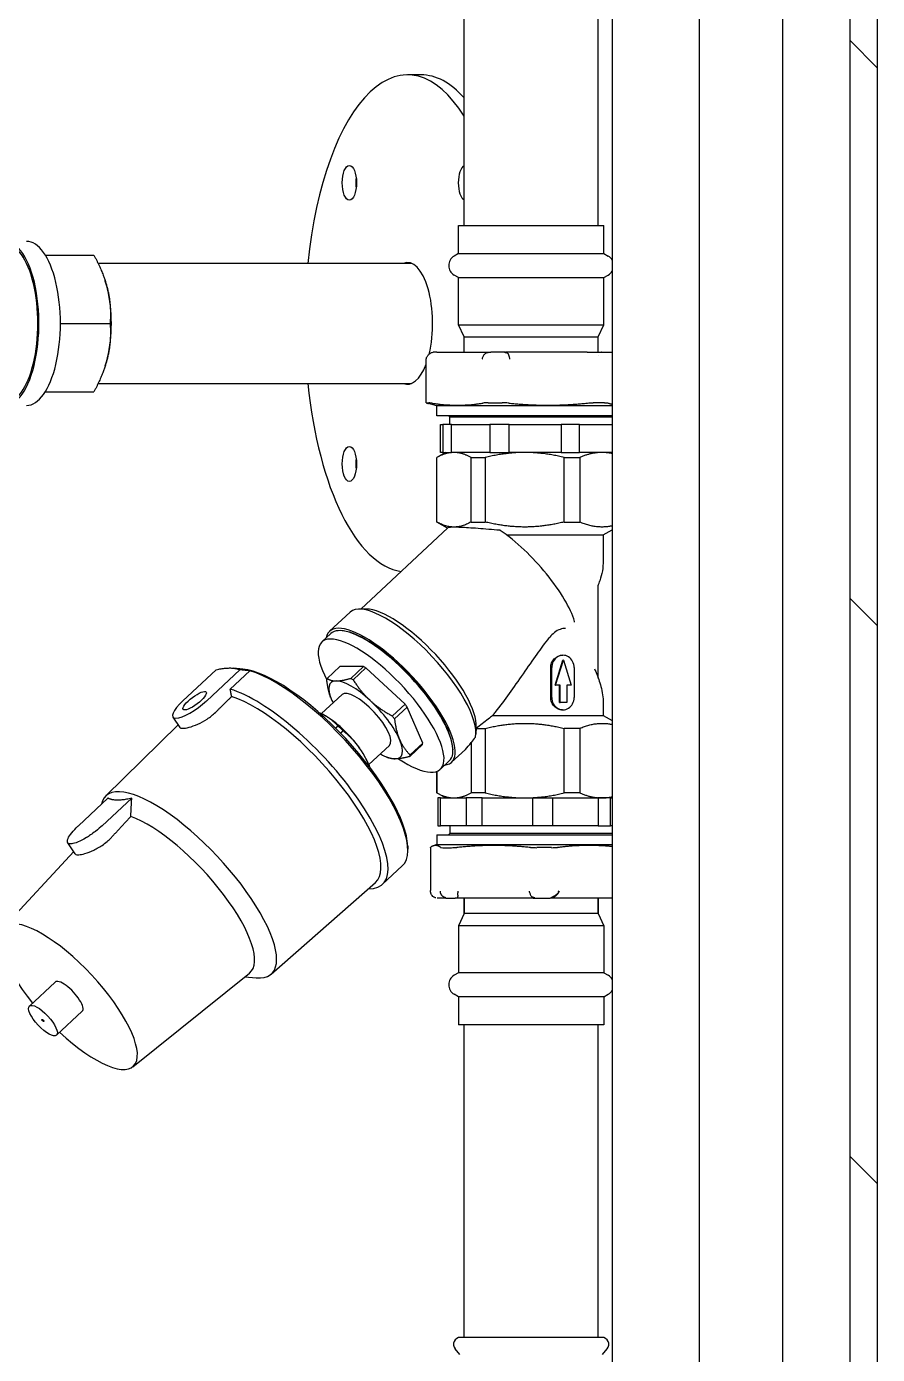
# Model space of a CAD drawing. Header units: millimetres. Extents: x 0 to 157650, y 0 to 89100.
# Drawn here: x 124980 to 126008, y 11185 to 12788 of the extents above; entities that cross this region are included whole.
import ezdxf

# ---------------------------------------------------------------- set-up
doc = ezdxf.new("R2010")
doc.units = ezdxf.units.MM
doc.header["$LTSCALE"] = 150
doc.layers.add('Hatch', color=7, linetype='Continuous', lineweight=18)
doc.layers.add('Visible', color=7, linetype='Continuous', lineweight=25)

msp = doc.modelspace()

# ---------------------------------------------------------------- hatches: boundary and pattern name
at = {"layer": 'Hatch'}
h = msp.add_hatch(dxfattribs=at)
h.set_pattern_fill('ANSI31', color=256, scale=3810, angle=90.0002, style=0)
h.set_pattern_definition([(135.0002, (0, 0), (-336.7584, -336.7608), [])])
h.paths.add_polyline_path([(125974.2, 22335.9), (125974.2, 21430), (125974.2, 21130), (125974.2, 9430), (126007.7, 9430), (126007.7, 22335.9)])

# ---------------------------------------------------------------- linework, layer by layer
at = {"layer": 'Visible', "color": 9, "true_color": 0xc0c0c0}
for p, q in [((125974.2, 22335.9), (125974.2, 9430)), ((126007.7, 9430), (126007.7, 22335.9)), ((125893.2, 20620), (125893.2, 10030)), ((125687.3, 20281), (125687.3, 10030)), ((125792.3, 20281), (125792.3, 10030)), ((125508.5, 12548.1), (125508.5, 13030)), ((125670.5, 12548.1), (125670.5, 13030)), ((125456.5, 12730), (125440.1, 12730)), ((125501.6, 12548.1), (125677.4, 12548.1)), ((125501.6, 12514.2), (125501.6, 12548.1)), ((125677.4, 12514.2), (125677.4, 12548.1)), ((125002.8, 12512.5), (125061.5, 12512.5)), ((125501.6, 12514.2), (125496.5, 12511.2)), ((125501.6, 12514.2), (125677.4, 12514.2)), ((125677.4, 12514.2), (125682.6, 12511.2)), ((125066.6, 12502.5), (125445.2, 12502.5)), ((125501.6, 12485.4), (125496.5, 12488.4)), ((125677.4, 12485.4), (125682.6, 12488.4)), ((125075.3, 12481.1), (125075.1, 12481.6)), ((125501.6, 12485.4), (125677.4, 12485.4)), ((125501.6, 12428.4), (125501.6, 12485.4)), ((125677.4, 12428.4), (125677.4, 12485.4)), ((125021.1, 12430), (125081.1, 12430)), ((125501.6, 12428.4), (125677.4, 12428.4)), ((125508.5, 12413.6), (125501.6, 12428.4)), ((125670.5, 12413.6), (125677.4, 12428.4)), ((125508.5, 12395.1), (125508.5, 12413.6)), ((125508.5, 12413.6), (125670.5, 12413.6)), ((125508.5, 12395.1), (125508.5, 12413.6)), ((125670.5, 12395.1), (125670.5, 12413.6)), ((125670.5, 12395.1), (125670.5, 12413.6)), ((125471, 12395.1), (125471.1, 12395.1)), ((125474.9, 12395.1), (125471.1, 12395.1)), ((125475.7, 12395.1), (125474.9, 12395.1)), ((125540.9, 12395.1), (125540.9, 12395.1)), ((125558.5, 12395.1), (125540.9, 12395.1)), ((125558.5, 12395.1), (125559.6, 12395.1)), ((125561, 12395.1), (125559.6, 12395.1)), ((125655.6, 12395.1), (125561, 12395.1)), ((125657, 12395.1), (125655.7, 12395.1)), ((125657, 12395.1), (125674.1, 12395.1)), ((125670.5, 12391.3), (125670.5, 12391.3)), ((125674.7, 12395.1), (125674.3, 12395.1)), ((125674.7, 12395.1), (125687.3, 12395.1)), ((125075.3, 12379), (125075.1, 12378.4)), ((125462.6, 12334.2), (125462.6, 12385.5)), ((125002.8, 12347.5), (125061.5, 12347.5)), ((125066.6, 12357.6), (125445.2, 12357.6)), ((125475.5, 12330.6), (125465.7, 12333.2)), ((125687.3, 12330.6), (125475.5, 12330.6)), ((125475.5, 12318.6), (125475.5, 12330.6)), ((125687.3, 12318.6), (125475.5, 12318.6)), ((125491.3, 12317.1), (125489.8, 12318.6)), ((125491.3, 12317.1), (125687.3, 12317.1)), ((125491.3, 12308.1), (125491.3, 12317.1)), ((125480.2, 12308.1), (125483, 12308.1)), ((125480.2, 12274.2), (125480.2, 12308.1)), ((125493.3, 12308.1), (125483, 12308.1)), ((125483, 12308.1), (125483, 12274.2)), ((125493.3, 12308.1), (125539.8, 12308.1)), ((125493.3, 12274.2), (125493.3, 12308.1)), ((125562.8, 12308.1), (125539.8, 12308.1)), ((125539.8, 12308.1), (125539.8, 12274.2)), ((125562.8, 12308.1), (125625.7, 12308.1)), ((125562.8, 12274.2), (125562.8, 12308.1)), ((125647.9, 12308.1), (125625.7, 12308.1)), ((125625.7, 12308.1), (125625.7, 12274.2)), ((125647.9, 12308.1), (125687.3, 12308.1)), ((125647.9, 12274.2), (125647.9, 12308.1)), ((125486, 12274.2), (125475.5, 12268.1)), ((125475.5, 12190.2), (125475.5, 12268.1)), ((125475.5, 12268.1), (125475.5, 12268.1)), ((125475.5, 12190.2), (125475.5, 12268.1)), ((125483, 12274.2), (125480.2, 12274.2)), ((125483, 12274.2), (125493.3, 12274.2)), ((125539.8, 12274.2), (125493.3, 12274.2)), ((125517, 12190.2), (125517, 12268.1)), ((125517, 12268.1), (125534.1, 12268.1)), ((125534.1, 12268.1), (125534.1, 12190.2)), ((125539.8, 12274.2), (125562.8, 12274.2)), ((125625.7, 12274.2), (125562.8, 12274.2)), ((125625.7, 12274.2), (125647.9, 12274.2)), ((125629.4, 12268.1), (125648.1, 12268.1)), ((125629.4, 12190.2), (125629.4, 12268.1)), ((125687.3, 12274.2), (125647.9, 12274.2)), ((125648.1, 12268.1), (125648.1, 12190.2)), ((125489, 12183.1), (125383.7, 12085.1)), ((125475.5, 12190.2), (125475.5, 12190.2)), ((125488.5, 12182.7), (125475.5, 12190.2)), ((125517, 12190.2), (125534.1, 12190.2)), ((125629.4, 12190.2), (125648.1, 12190.2)), ((125559.8, 12174.6), (125676.5, 12174.6)), ((125676.5, 12174.6), (125687.3, 12180.9)), ((125676.5, 12174.6), (125676.5, 12143.4)), ((125676.5, 12143.4), (125676.5, 12143.4)), ((125670.5, 12114.6), (125670.5, 12114.6)), ((125670.5, 12001.7), (125670.5, 12114.1)), ((125371, 12081.4), (125346.1, 12058.3)), ((125390.4, 12085.1), (125382, 12085.1)), ((125336.8, 12045.5), (125347.5, 12055.5)), ((125362.2, 12058.8), (125361.1, 12059)), ((125618.4, 11993.4), (125627.9, 12023.4)), ((125619.1, 11993.4), (125628.6, 12023.4)), ((125627.3, 12029.4), (125627.9, 12029.4)), ((125628.6, 12023.4), (125627.9, 12023.4)), ((125628.6, 12023.4), (125638, 11993.4)), ((125209.2, 12011.9), (125169, 11974.5)), ((125237.8, 12011.9), (125197.7, 11974.5)), ((125250, 12010.6), (125226.2, 11988.4)), ((125241.4, 12012.7), (125229.9, 12013.9)), ((125358.4, 12015.7), (125343.1, 12001.5)), ((125387, 12015.7), (125358.4, 12015.7)), ((125371.6, 12001.5), (125387, 12015.7)), ((125390, 12014), (125374.6, 11999.7)), ((125437.3, 11970.4), (125390, 12014)), ((125613.2, 11978.4), (125613.2, 12014.4)), ((125614.4, 11978.4), (125614.4, 12014.4)), ((125641.4, 12014.4), (125641.4, 11978.4)), ((125618.4, 11993.4), (125619.1, 11993.4)), ((125624.5, 11993.4), (125619.1, 11993.4)), ((125623.8, 11972.4), (125623.8, 11993.4)), ((125624.5, 11972.4), (125624.5, 11993.4)), ((125632.6, 11993.4), (125632.6, 11972.4)), ((125638, 11993.4), (125632.6, 11993.4)), ((125336.2, 11958.9), (125361.1, 11982)), ((125347.4, 11978.4), (125347.3, 11978.7)), ((125670.5, 11988.5), (125670.5, 11988.5)), ((125335.4, 11959.2), (125334.8, 11959.5)), ((125421.9, 11956.1), (125437.3, 11970.4)), ((125439.9, 11966.9), (125424.5, 11952.6)), ((125458.6, 11923.2), (125439.9, 11966.9)), ((125623.8, 11972.4), (125624.5, 11972.4)), ((125632.6, 11972.4), (125624.5, 11972.4)), ((125627.3, 11963.4), (125627.9, 11963.4)), ((125676.5, 11971.6), (125676.5, 11956.7)), ((125075.7, 11859.3), (125163.1, 11945.5)), ((125156.9, 11954.7), (125165.3, 11942.3)), ((125523.2, 11942.5), (125522.6, 11934.1)), ((125543, 11956.7), (125676.5, 11956.7)), ((125676.5, 11956.7), (125687.3, 11950.5)), ((125523.2, 11941.1), (125534.1, 11941.1)), ((125534.1, 11941.1), (125534.1, 11863.2)), ((125648.1, 11941.1), (125629.4, 11941.1)), ((125629.4, 11863.2), (125629.4, 11941.1)), ((125648.1, 11941.1), (125648.1, 11863.2)), ((125393.4, 11897.4), (125418.3, 11920.5)), ((125458.2, 11921.5), (125442.9, 11907.2)), ((125443.3, 11909), (125458.6, 11923.2)), ((125510.1, 11915.8), (125493.3, 11900.2)), ((125495, 11916.2), (125495.1, 11915.1)), ((125517, 11924.1), (125517, 11863.2)), ((125392.8, 11898.1), (125392.1, 11897.5)), ((125393.7, 11896.6), (125394.5, 11894.3)), ((125413.8, 11907.1), (125417, 11905.7)), ((125479.9, 11891.8), (125490.7, 11901.8)), ((125475.5, 11863.2), (125475.5, 11889.2)), ((125475.5, 11889.2), (125475.5, 11863.2)), ((125475.5, 11863.2), (125475.5, 11863.2)), ((125486, 11857.2), (125475.5, 11863.2)), ((125534.1, 11863.2), (125517, 11863.2)), ((125648.1, 11863.2), (125629.4, 11863.2)), ((125042.8, 11823.6), (125078.5, 11856.9)), ((125107.2, 11856.9), (125071.4, 11823.6)), ((125480.1, 11857.2), (125477, 11857.2)), ((125477, 11857.2), (125477, 11823.3)), ((125480.1, 11857.2), (125511.2, 11857.2)), ((125480.1, 11823.3), (125480.1, 11857.2)), ((125530.5, 11857.2), (125511.2, 11857.2)), ((125511.2, 11857.2), (125511.2, 11823.3)), ((125530.5, 11857.2), (125591.3, 11857.2)), ((125530.5, 11823.3), (125530.5, 11857.2)), ((125591.3, 11857.2), (125591.3, 11823.3)), ((125591.3, 11857.2), (125615.5, 11857.2)), ((125615.5, 11823.3), (125615.5, 11857.2)), ((125615.5, 11857.2), (125670.3, 11857.2)), ((125685.3, 11857.2), (125670.3, 11857.2)), ((125670.3, 11857.2), (125670.3, 11823.3)), ((125685.3, 11857.2), (125687.3, 11857.2)), ((125685.3, 11823.3), (125685.3, 11857.2)), ((125477, 11823.3), (125480.1, 11823.3)), ((125511.2, 11823.3), (125480.1, 11823.3)), ((125491.3, 11814.3), (125489.8, 11812.8)), ((125491.3, 11823.3), (125491.3, 11814.3)), ((125687.3, 11814.3), (125491.3, 11814.3)), ((125530.5, 11823.3), (125511.2, 11823.3)), ((125591.3, 11823.3), (125530.5, 11823.3)), ((125615.5, 11823.3), (125591.3, 11823.3)), ((125670.3, 11823.3), (125615.5, 11823.3)), ((125670.3, 11823.3), (125685.3, 11823.3)), ((125687.3, 11823.3), (125685.3, 11823.3)), ((125039, 11789.7), (125030, 11803.1)), ((125440.4, 11799), (125440.5, 11795.3)), ((125475.5, 11800.8), (125472.2, 11799.9)), ((125475.5, 11812.8), (125687.3, 11812.8)), ((125475.5, 11812.8), (125475.5, 11800.8)), ((125475.5, 11800.8), (125687.3, 11800.8)), ((124952.2, 11700.6), (125037.2, 11792.4)), ((125467.9, 11797.4), (125467.9, 11745.4)), ((125410, 11753), (125433.9, 11775.1)), ((125275.6, 11644.6), (125401.5, 11755.2)), ((125468.5, 11742), (125468.4, 11742.5)), ((125476.1, 11736.3), (125476.2, 11736.3)), ((125486.6, 11736.3), (125476.2, 11736.3)), ((125486.6, 11736.3), (125497.6, 11736.3)), ((125508.5, 11717.7), (125508.5, 11736.3)), ((125508.5, 11736.3), (125508.5, 11717.7)), ((125591.8, 11736.3), (125593.1, 11736.3)), ((125593.7, 11736.3), (125593.1, 11736.3)), ((125593.7, 11736.3), (125612.6, 11736.3)), ((125612.6, 11736.3), (125612.6, 11736.3)), ((125621.6, 11744.9), (125622.4, 11744.5)), ((125670.5, 11717.7), (125670.5, 11736.3)), ((125670.5, 11736.3), (125670.5, 11717.7)), ((125677.1, 11736.3), (125677.1, 11736.3)), ((125508.5, 11717.7), (125501.6, 11702.9)), ((125670.5, 11717.7), (125508.5, 11717.7)), ((125670.5, 11717.7), (125677.4, 11702.9)), ((125677.4, 11702.9), (125501.6, 11702.9)), ((125501.6, 11702.9), (125501.6, 11646)), ((125677.4, 11702.9), (125677.4, 11646)), ((125108.5, 11532.7), (125249.5, 11645.7)), ((125243.9, 11641.3), (125257.4, 11640.1)), ((125501.6, 11646), (125496.5, 11643)), ((125677.4, 11646), (125501.6, 11646)), ((125677.4, 11646), (125682.6, 11643)), ((124983.6, 11605.9), (125014.7, 11634.9)), ((125501.6, 11617.2), (125496.5, 11620.2)), ((125677.4, 11617.2), (125501.6, 11617.2)), ((125501.6, 11617.2), (125501.6, 11583.3)), ((125677.4, 11617.2), (125682.6, 11620.2)), ((125677.4, 11617.2), (125677.4, 11583.3)), ((125016.3, 11570.8), (125047.4, 11599.7)), ((125677.4, 11583.3), (125501.6, 11583.3)), ((125508.5, 11206), (125508.5, 11583.3)), ((125670.5, 11206), (125670.5, 11583.3)), ((125674.9, 11206), (125504.1, 11206)), ((125503.4, 11185.4), (125497.7, 11192.2)), ((125675.6, 11185.4), (125681.4, 11192.2))]:
    msp.add_line(p, q, dxfattribs=at)
for centre, radius, start, end in [((125503.1, 12499.8), 13.2, 120.2008, 239.7992), ((125675.9, 12499.8), 13.2, 30.357, 59.7992), ((125675.9, 12499.8), 13.2, 300.2008, 329.643), ((125503.1, 11631.6), 13.2, 120.2008, 239.7992), ((125675.9, 11631.6), 13.2, 30.357, 59.7992), ((125675.9, 11631.6), 13.2, 300.2008, 329.643), ((125504.1, 11197.6), 8.4, 90, 220), ((125674.9, 11197.6), 8.4, 320, 90)]:
    msp.add_arc(centre, radius, start, end, dxfattribs=at)
for centre, major_axis, ratio, start_param, end_param in [((125440.1, 12430), (0, 300), 0.413054, 5.698595, 7.61007), ((125456.5, 12430), (0, 300), 0.413054, 5.850215, 6.283185), ((125510.2, 12599.7), (0, -21), 0.413054, 3.340442, 6.084336), ((125386.4, 12599.7), (0, -21), 0.413054, 4.378943, 5.045835), ((124954.2, 12430), (0, -99), 0.413054, 6.036376, 9.440488), ((124954.2, 12430), (0, -96), 0.413054, 0, 3.141593), ((124980.2, 12430), (0, -99), 0.413054, 0, 3.141593), ((125440.1, 12430), (0, 73.5), 0.413054, 4.184901, 6.452418), ((125048.5, 12430), (0, 82.5), 0.413054, 5.235988, 5.379557), ((125048.5, 12430), (0, 82.5), 0.413054, 4.18879, 5.235988), ((125471.1, 12389.1), (0, 6), 0.996761, 0.000003, 0.000081), ((125048.5, 12430), (0, 82.5), 0.413054, 4.045221, 4.18879), ((125440.1, 12430), (0, -73.5), 0.413054, 6.113953, 7.117443), ((125440.1, 12430), (0, -300), 0.413054, 4.9563, 6.222013), ((125589.6, 12334.2), (-127.6, 0), 0.000019, 0.105297, 0.24412), ((125589.5, 12334.2), (-127.6, 0), 0.000101, 1.152495, 1.291318), ((125386.4, 12260.3), (0, -21), 0.413054, 4.378943, 5.045835), ((125570.3, 12119.4), (-69.5, 74.6), 0.332245, 3.729507, 5.303841), ((125444.6, 12002.4), (73.6, -79), 0.332245, 0.219411, 3.141593), ((125449.5, 12007), (69.5, -74.6), 0.332245, 0.30006, 2.841533), ((125419.7, 11979.2), (-73.6, 79), 0.332245, 2.905341, 6.519437), ((125419.1, 11978.7), (71.6, -76.8), 0.332245, 0, 3.141593), ((125419.7, 11979.2), (70.9, -76.2), 0.332245, 0.359979, 2.781613), ((125408.3, 11968.6), (-71.6, 76.8), 0.332245, 2.195484, 7.154648), ((125627.9, 12014.4), (0, 15), 0.90105, 4.712389, 7.853982), ((125327.6, 11893.4), (106.3, -114.2), 0.332245, 0.359979, 2.781613), ((125325.5, 11891.5), (108.4, -116.4), 0.332245, 0, 2.629241), ((125408.3, 11968.6), (-47.5, 51), 0.332245, 5.427228, 5.491826), ((125389.7, 11951.3), (-41.9, 45), 0.332245, 5.983126, 7.030323), ((125393, 11954.3), (-47.5, 51), 0.332245, 0.19124, 0.255838), ((125389.7, 11951.3), (-41.9, 45), 0.332245, 4.935928, 5.983126), ((125393, 11954.3), (-47.5, 51), 0.332245, 5.427228, 5.491826), ((125638.9, 11982.3), (34.8, 9.4), 0.713786, 0.000039, 0.000097), ((125183.3, 11974.5), (-26.3, -19.9), 0.278786, 5.065652, 8.207244), ((125301.7, 11869.3), (108.4, -116.4), 0.332245, 5.967827, 8.912426), ((125298.6, 11866.4), (103.2, -110.9), 0.332245, 6.273665, 8.898985), ((125389.7, 11951.3), (-41.9, 45), 0.332245, 0.747138, 0.819034), ((125389.7, 11951.3), (-28.6, 30.7), 0.332245, 3.141593, 6.283185), ((125389.7, 11951.3), (41.9, -45), 0.332245, 0.747138, 1.794336), ((125627.9, 11978.4), (0, -15), 0.90105, 4.712389, 7.853982), ((125356.6, 11920.4), (-36.8, 39.5), 0.332245, 5.459526, 5.626969), ((125408.3, 11968.6), (-47.5, 51), 0.332245, 4.38003, 4.444629), ((125356.6, 11920.4), (-36.8, 39.5), 0.332245, 4.412329, 5.459526), ((125354.1, 11918.2), (-40.9, 44), 0.332245, 4.863023, 5.008833), ((125393, 11954.3), (-47.5, 51), 0.332245, 4.38003, 4.444629), ((125389.7, 11951.3), (41.9, -45), 0.332245, 5.983126, 7.030323), ((125356.6, 11920.4), (-36.8, 39.5), 0.332245, 3.797809, 4.412329), ((125389.7, 11951.3), (41.9, -45), 0.332245, 5.464151, 5.983126), ((125408.3, 11968.6), (47.5, -51), 0.332245, 0.19124, 0.255838), ((125496.3, 12050.5), (0, 141), 0.332245, 3.441652, 3.599963), ((125354.1, 11918.2), (-40.9, 44), 0.332245, 3.873675, 3.961636), ((125393, 11954.3), (47.5, -51), 0.332245, 0.19124, 0.255838), ((125176, 11752.3), (-100, 107.4), 0.332245, 2.787581, 6.507612), ((125162.9, 11740.1), (87.3, -93.7), 0.332245, 6.258551, 8.85741), ((125589.5, 11797.1), (127.6, 0), 0.000107, 1.3768, 1.515623), ((125474.9, 11742.8), (-3.97, -4.51), 0.215795, 0.000069, 0.000471), ((125031, 11617.3), (-78.2, 84), 0.332245, 1.781527, 7.643251), ((125031, 11617.3), (16.4, -17.6), 0.332245, 0, 3.141593)]:
    msp.add_ellipse(centre, major_axis=major_axis, ratio=ratio, start_param=start_param, end_param=end_param, dxfattribs=at)
for centre, major_axis, ratio in [((125370, 12599.7), (0, 21), 0.413054), ((125370, 12260.3), (0, 21), 0.413054), ((125183.3, 11974.5), (-13.9, -10.5), 0.278786), ((125000, 11588.4), (16.4, -17.6), 0.332245), ((125000, 11588.4), (1.23, -1.32), 0.332245)]:
    msp.add_ellipse(centre, major_axis=major_axis, ratio=ratio, dxfattribs=at)
for points, weights in [([(125061.5, 12512.5), (125073.4, 12490.4), (125078, 12471.3)], [1.68820457608, 1.81878765449, 1.81878765449]), ([(125078, 12471.3), (125082.6, 12452.1), (125081.1, 12430)], [1.81878765449, 1.81878765449, 1.68820457608]), ([(125081.1, 12430), (125082.6, 12407.9), (125078, 12388.8)], [1.68820457608, 1.81878765449, 1.81878765449]), ([(125078, 12388.8), (125073.4, 12369.6), (125061.5, 12347.5)], [1.81878765449, 1.81878765449, 1.68820457608]), ([(125463.7, 12333.8), (125464.7, 12333.5), (125465.7, 12333.2)], [1.86331324179, 1.87177401138, 1.87929563229]), ([(125469.5, 12333.8), (125500.4, 12328.9), (125531.2, 12333.8)], [1.86347346303, 2.01593234171, 1.86347346303]), ([(125562.4, 12333.8), (125609.8, 12328.9), (125657.1, 12333.8)], [1.86331324179, 2.01575901207, 1.86331324179]), ([(125682.5, 12333.8), (125684.9, 12333), (125687.3, 12332.5)], [1.86331324179, 1.88464876321, 1.9000122662]), ([(125496.3, 12274.2), (125486.4, 12274.2), (125475.5, 12268.1)], [1.77816775412, 1.77816775412, 1.69232517289]), ([(125517, 12268.1), (125506.1, 12274.2), (125496.3, 12274.2)], [1.69232517289, 1.77816775412, 1.77816775412]), ([(125581.8, 12274.2), (125559.1, 12274.2), (125534.1, 12268.1)], [1.77816775381, 1.77816775326, 1.69232517414]), ([(125629.4, 12268.1), (125604.4, 12274.2), (125581.8, 12274.2)], [1.69232517232, 1.77816775245, 1.7781677519]), ([(125675, 12274.2), (125662.2, 12274.2), (125648.1, 12268.1)], [1.7781677519, 1.77816775134, 1.69232517232]), ([(125687.3, 12272.9), (125681.1, 12274.2), (125675, 12274.2)], [1.75886659269, 1.77816775408, 1.77816775382]), ([(125517, 12190.2), (125496.3, 12178.7), (125475.5, 12190.2)], [1.69232517289, 1.86401033536, 1.69232517289]), ([(125629.4, 12190.2), (125581.8, 12178.7), (125534.1, 12190.2)], [1.69232517216, 1.86401033131, 1.69232517216]), ([(125687.3, 12185.5), (125668.4, 12181.5), (125648.1, 12190.2)], [1.75886659063, 1.81887231484, 1.69232517216]), ([(125209.2, 12011.9), (125228, 12016.1), (125237.8, 12011.9)], [1.27421040078, 1.2994447396, 1.27421040078]), ([(125250, 12010.6), (125244.1, 12011.2), (125237.8, 12011.9)], [1.00178826505, 1.00430456603, 1.00596397821]), ([(125347.3, 11978.7), (125344.1, 11987.6), (125342.7, 11999.7)], [1.4195076144, 1.40622770017, 1.33304018459]), ([(125343.1, 12001.5), (125347.4, 11998.4), (125354.1, 11998.4)], [1.33304018459, 1.42245141648, 1.42245141648]), ([(125354.1, 11998.4), (125360.8, 11998.4), (125371.6, 12001.5)], [1.42245141648, 1.42245141648, 1.33304018459]), ([(125374.6, 11999.7), (125383.9, 11985.1), (125395, 11974.8)], [1.33304018459, 1.42245141648, 1.42245141648]), ([(125208.6, 11960.6), (125218.1, 11970.1), (125227.8, 11979.5)], [1, 1.00000589793, 1.00000476896]), ([(125227.8, 11979.5), (125227, 11983.9), (125226.2, 11988.4)], [1, 1.00061781535, 1.00060665196]), ([(125395, 11974.8), (125406.1, 11964.6), (125421.9, 11956.1)], [1.42245141648, 1.42245141648, 1.33304018459]), ([(125333.3, 11960.1), (125337.5, 11958.4), (125341.2, 11956.3)], [1.95127477673, 1.9723244828, 1.97232440422]), ([(125341.2, 11956.3), (125349.4, 11951.5), (125356.2, 11944)], [1.97232440422, 1.97232422808, 1.86656620791]), ([(125424.5, 11952.6), (125426.2, 11938), (125430.6, 11927.7)], [1.33304018459, 1.42245141648, 1.42245141648]), ([(125534.1, 11941.1), (125581.8, 11952.7), (125629.4, 11941.1)], [1.69232517216, 1.86401033131, 1.69232517216]), ([(125648.1, 11941.1), (125668.4, 11949.8), (125687.3, 11945.9)], [1.69232517216, 1.81887231484, 1.75886659063]), ([(125359.3, 11935.3), (125360.9, 11936.8), (125362.4, 11938.2)], [0.999999999784, 0.999999999882, 1]), ([(125362.4, 11938.2), (125372.8, 11929.9), (125380, 11920.4)], [1.86656620791, 1.97232441768, 1.97232440422]), ([(125430.6, 11927.7), (125435, 11917.5), (125443.3, 11909)], [1.42245141648, 1.42245141648, 1.33304018459]), ([(125380, 11920.4), (125387.2, 11910.9), (125392.8, 11898.1)], [1.97232440422, 1.97232439076, 1.86656620791]), ([(125425.3, 11904.2), (125420.5, 11904.2), (125417, 11905.7)], [1.42245141648, 1.42245141648, 1.37637160216]), ([(125442.9, 11907.2), (125432, 11904.2), (125425.3, 11904.2)], [1.33304018459, 1.42245141648, 1.42245141648]), ([(125475.5, 11863.2), (125486.4, 11857.2), (125496.3, 11857.2)], [1.50854689425, 1.58506738889, 1.58506738889]), ([(125496.3, 11857.2), (125506.1, 11857.2), (125517, 11863.2)], [1.58506738889, 1.58506738889, 1.50854689554]), ([(125534.1, 11863.2), (125559.1, 11857.2), (125581.8, 11857.2)], [1.69232517269, 1.77816775174, 1.77816775229]), ([(125581.8, 11857.2), (125604.4, 11857.2), (125629.4, 11863.2)], [1.77816775229, 1.77816775285, 1.69232517269]), ([(125648.1, 11863.2), (125662.2, 11857.2), (125675, 11857.2)], [1.69232517282, 1.77816775187, 1.77816775243]), ([(125107.2, 11856.9), (125087.5, 11852), (125078.5, 11856.9)], [1.00598332027, 1.03374770935, 1.00598332027]), ([(125106.1, 11834.8), (125106.6, 11845.2), (125107.2, 11856.9)], [1, 1.00191567695, 1.00035995172]), ([(125675, 11857.2), (125681.1, 11857.2), (125687.3, 11858.5)], [1.77816775243, 1.77816775269, 1.75886659132]), ([(125082.6, 11809.4), (125094.2, 11821.9), (125106.1, 11834.8)], [1.00000000314, 1.00005579601, 1]), ([(125468.1, 11797.6), (125474, 11802.5), (125480, 11797.6)], [1.86331324179, 2.01575901207, 1.86331324179]), ([(125500, 11797.6), (125544.3, 11802.5), (125588.6, 11797.6)], [1.86331324179, 2.01575901207, 1.86331324179]), ([(125621.5, 11797.6), (125655, 11801.9), (125687.3, 11798.8)], [1.86336994033, 1.99540194729, 1.89873727877])]:
    msp.add_rational_spline(points, weights, degree=2, dxfattribs=at)
for points, knots in [([(125462.6, 12385.5), (125462.6, 12386.4), (125462.8, 12387.3), (125463.2, 12388.5), (125463.3, 12388.9), (125463.7, 12389.7), (125464, 12390.2), (125464.5, 12390.9), (125464.8, 12391.2), (125465, 12391.6), (125465.1, 12391.6), (125465.2, 12391.7)], [0, 0, 0, 0, 0.0890677, 0.0890677, 0.129834, 0.129834, 0.194133, 0.194133, 0.2491775, 0.2491775, 0.2625908, 0.2625908, 0.2625908, 0.2625908]), ([(125466.2, 12392.8), (125466.3, 12392.9), (125466.4, 12393), (125466.5, 12393.2), (125466.6, 12393.2), (125466.8, 12393.5), (125467, 12393.6), (125467.2, 12393.7), (125467.3, 12393.8), (125467.3, 12393.8), (125467.3, 12393.8), (125467.3, 12393.8), (125467.3, 12393.8), (125467.3, 12393.8), (125467.3, 12393.8), (125467.3, 12393.8), (125467.3, 12393.8), (125467.3, 12393.8), (125467.4, 12393.8), (125467.4, 12393.9), (125467.4, 12393.9), (125467.4, 12393.9), (125467.5, 12393.9), (125467.6, 12394), (125467.8, 12394.1), (125468.3, 12394.4), (125468.7, 12394.6), (125469.8, 12395), (125470.4, 12395.1), (125471.1, 12395.1)], [0, 0, 0, 0, 0.0125137, 0.0125137, 0.0266876, 0.0266876, 0.0479955, 0.0479955, 0.0599709, 0.0599709, 0.0607696, 0.0607696, 0.0610692, 0.0610692, 0.0612938, 0.0612938, 0.0613359, 0.0613359, 0.061955, 0.061955, 0.0638122, 0.0638122, 0.0693846, 0.0693846, 0.0861173, 0.0861173, 0.1365811, 0.1365811, 0.2048535, 0.2048535, 0.2048535, 0.2048535]), ([(125475.8, 12395.1), (125480.7, 12395.1), (125486.1, 12395.1), (125491.7, 12395.1), (125494.5, 12395.1), (125497.2, 12395.1), (125499.6, 12395.1), (125502.1, 12395.1), (125504.8, 12395.1), (125508.4, 12395.1), (125512, 12395.1), (125514.7, 12395.1), (125517.1, 12395.1), (125519.5, 12395.1), (125522.2, 12395.1), (125525, 12395.1), (125530.6, 12395.1), (125536.1, 12395.1), (125540.9, 12395.1)], [0, 0, 0, 0, 0.25, 0.25, 0.25, 0.375, 0.375, 0.375, 0.5, 0.5, 0.5, 0.625, 0.625, 0.625, 0.75, 0.75, 0.75, 1, 1, 1, 1]), ([(125530.5, 12386.8), (125530.5, 12386.8), (125530.5, 12386.8), (125530.6, 12387.1), (125530.6, 12387.4), (125530.7, 12388), (125530.8, 12388.3), (125531.1, 12389.1), (125531.3, 12389.7), (125531.8, 12390.7), (125532, 12391.2), (125532.7, 12392.2), (125533.1, 12392.6), (125533.5, 12393)], [-0.2383272, -0.2383272, -0.2383272, -0.2383272, -0.2374164, -0.2374164, -0.2085075, -0.2085075, -0.1789742, -0.1789742, -0.1190148, -0.1190148, -0.0606089, -0.0606089, -0.0001158, -0.0001158, -0.0001158, -0.0001158]), ([(125540.9, 12395.1), (125540, 12395), (125539.1, 12394.9), (125537.5, 12394.7), (125536.9, 12394.6), (125535.6, 12394.2), (125534.9, 12394), (125534.1, 12393.5), (125533.8, 12393.3), (125533.5, 12393.1), (125533.5, 12393.1), (125533.5, 12393)], [-0.2914755, -0.2914755, -0.2914755, -0.2914755, -0.1933776, -0.1933776, -0.1301104, -0.1301104, -0.0668432, -0.0668432, -0.0334216, -0.0334216, -0.0286576, -0.0286576, -0.0286576, -0.0286576]), ([(125558.3, 12394.6), (125558.3, 12394.7), (125558.3, 12394.7), (125558.4, 12394.9), (125558.5, 12395), (125558.5, 12395.1)], [-0.01957233, -0.01957233, -0.01957233, -0.01957233, -0.0100574, -0.0100574, -0.00001906, -0.00001906, -0.00001906, -0.00001906]), ([(125559.6, 12395.1), (125559.5, 12395.1), (125559.5, 12395.1), (125559.3, 12395), (125559.3, 12395), (125559.1, 12395), (125559, 12395), (125558.9, 12394.9), (125558.8, 12394.9), (125558.5, 12394.7), (125558.4, 12394.7), (125558.3, 12394.6)], [0.0000736, 0.0000736, 0.0000736, 0.0000736, 0.0151525, 0.0151525, 0.0336674, 0.0336674, 0.051021, 0.051021, 0.0757997, 0.0757997, 0.1027023, 0.1027023, 0.1027023, 0.1027023]), ([(125561, 12393.9), (125560.7, 12394.1), (125560.3, 12394.2), (125559.4, 12394.4), (125558.8, 12394.5), (125558.3, 12394.6)], [-0.1818308, -0.1818308, -0.1818308, -0.1818308, -0.1388269, -0.1388269, -0.078892, -0.078892, -0.078892, -0.078892]), ([(125561, 12393.9), (125561.2, 12393.8), (125561.4, 12393.7), (125561.6, 12393.5), (125561.6, 12393.4), (125561.7, 12393.4)], [-0.08169384, -0.08169384, -0.08169384, -0.08169384, -0.05871853, -0.05871853, -0.04574784, -0.04574784, -0.04574784, -0.04574784]), ([(125561.7, 12393.4), (125561.7, 12393.3), (125561.8, 12393.2), (125561.8, 12393.1), (125561.9, 12393), (125561.9, 12392.9), (125561.9, 12392.8), (125562, 12392.6), (125562.1, 12392.4), (125562.2, 12392.1), (125562.3, 12391.9), (125562.3, 12391.7), (125562.4, 12391.4), (125562.5, 12391.2), (125562.6, 12391), (125562.6, 12390.7), (125562.7, 12390.5), (125562.8, 12390.3), (125562.8, 12390), (125562.9, 12389.7), (125563, 12389.4), (125563.1, 12389.1), (125563.2, 12388.7), (125563.3, 12388.2), (125563.3, 12387.8), (125563.4, 12387.5), (125563.5, 12387.1), (125563.5, 12386.8)], [0.0000448, 0.0000448, 0.0000448, 0.0000448, 0.0530547, 0.0530547, 0.0530547, 0.1165912, 0.1165912, 0.1165912, 0.2330323, 0.2330323, 0.2330323, 0.3495525, 0.3495525, 0.3495525, 0.4657404, 0.4657404, 0.4657404, 0.5627145, 0.5627145, 0.5627145, 0.694046, 0.694046, 0.694046, 0.8679399, 0.8679399, 0.8679399, 1, 1, 1, 1]), ([(125462.7, 12334.2), (125462.5, 12334.2), (125462.7, 12334.1), (125463.6, 12333.8), (125463.7, 12333.8), (125463.7, 12333.8)], [-1.0213512, -1.0213512, -1.0213512, -1.0213512, -0.7685595, -0.7685595, -0.7579553, -0.7579553, -0.7579553, -0.7579553]), ([(125469.5, 12333.8), (125469.4, 12333.8), (125469.3, 12333.8), (125467.6, 12334.1), (125466.4, 12334.2), (125465.8, 12334.2)], [0.7579553, 0.7579553, 0.7579553, 0.7579553, 0.7685595, 0.7685595, 1.0213512, 1.0213512, 1.0213512, 1.0213512]), ([(125537.7, 12334.2), (125535.4, 12334.2), (125533.2, 12334.1), (125531.4, 12333.8), (125531.3, 12333.8), (125531.2, 12333.8)], [-1.0213512, -1.0213512, -1.0213512, -1.0213512, -0.7685595, -0.7685595, -0.7579553, -0.7579553, -0.7579553, -0.7579553]), ([(125562.4, 12333.8), (125562.3, 12333.8), (125562.2, 12333.8), (125559.5, 12334.1), (125556.8, 12334.2), (125554.3, 12334.2)], [-1.2847473, -1.2847473, -1.2847473, -1.2847473, -1.2741431, -1.2741431, -1.0213514, -1.0213514, -1.0213514, -1.0213514]), ([(125657.1, 12333.8), (125657.2, 12333.8), (125657.3, 12333.8), (125660, 12334.1), (125662.5, 12334.2), (125664.5, 12334.2)], [0.7579553, 0.7579553, 0.7579553, 0.7579553, 0.7685595, 0.7685595, 1.0213506, 1.0213506, 1.0213506, 1.0213506]), ([(125678.1, 12334.2), (125675.8, 12334.2), (125673.5, 12334.2), (125668.9, 12334.2), (125666.8, 12334.2), (125664.5, 12334.2)], [10.1071965, 10.1071965, 10.1071965, 10.1071965, 10.4091804, 10.4091804, 10.6710732, 10.6710732, 10.6710732, 10.6710732]), ([(125678.1, 12334.2), (125679.9, 12334.2), (125681.4, 12334.1), (125682.4, 12333.8), (125682.4, 12333.8), (125682.5, 12333.8)], [1.0213514, 1.0213514, 1.0213514, 1.0213514, 1.2741431, 1.2741431, 1.2847473, 1.2847473, 1.2847473, 1.2847473]), ([(125552.1, 12180.2), (125550.8, 12180.3), (125549.4, 12180.4), (125543.8, 12180.9), (125539.3, 12181.2), (125530.6, 12181.9), (125526.4, 12182.3), (125518.4, 12182.9), (125514.7, 12183.1), (125507.9, 12183.6), (125504.9, 12183.7), (125499.8, 12183.9), (125497.5, 12184), (125493.6, 12183.9), (125492, 12183.8), (125489.9, 12183.6), (125489.2, 12183.3), (125489, 12183.1)], [14.251084, 14.251084, 14.251084, 14.251084, 14.38958, 14.38958, 14.847919, 14.847919, 15.306259, 15.306259, 15.764598, 15.764598, 16.222938, 16.222938, 16.676979, 16.676979, 17.13102, 17.13102, 17.568708, 17.568708, 17.568708, 17.568708]), ([(125630.9, 12061.8), (125628.9, 12061.8), (125626.7, 12061.4), (125622.2, 12059.8), (125619.9, 12058.6), (125615.3, 12055), (125613.5, 12052.9), (125612.2, 12051.4)], [-1.1838132, -1.1838132, -1.1838132, -1.1838132, -1.0561265, -1.0561265, -0.9303686, -0.9303686, -0.7963228, -0.7963228, -0.7963228, -0.7963228]), ([(125642, 12069.3), (125642, 12069.4), (125641.9, 12069.5), (125641.9, 12069.8), (125641.9, 12070), (125641.9, 12070.1)], [-2.12333473, -2.12333473, -2.12333473, -2.12333473, -2.10828585, -2.10828585, -2.08317566, -2.08317566, -2.08317566, -2.08317566]), ([(125543, 11956.7), (125544.1, 11958), (125545.3, 11959.4), (125552.3, 11968), (125558.1, 11975.9), (125568.7, 11990.5), (125574.4, 11998.7), (125585.8, 12015.1), (125591.5, 12023.4), (125601.2, 12037.1), (125606.2, 12043.9), (125611.7, 12050.7), (125612, 12051.1), (125612.2, 12051.4)], [-4.457408, -4.457408, -4.457408, -4.457408, -4.285082, -4.285082, -3.36572, -3.36572, -2.451068, -2.451068, -1.536417, -1.536417, -0.768208, -0.768208, -0.725326, -0.725326, -0.725326, -0.725326]), ([(125613.2, 12014.4), (125613.2, 12016.3), (125613.5, 12018.3), (125615, 12022), (125616.1, 12023.6), (125618.7, 12026.3), (125620.3, 12027.5), (125623.7, 12029), (125625.6, 12029.4), (125627.3, 12029.4)], [-3.0199883, -3.0199883, -3.0199883, -3.0199883, -2.8312361, -2.8312361, -2.6424839, -2.6424839, -2.4537376, -2.4537376, -2.2649912, -2.2649912, -2.2649912, -2.2649912]), ([(125666, 12013), (125666.6, 12011.6), (125667.3, 12010.1), (125670.2, 12003), (125672.2, 11997.4), (125673.7, 11991.7)], [1.7850387, 1.7850387, 1.7850387, 1.7850387, 1.9655423, 1.9655423, 2.6741693, 2.6741693, 2.6741693, 2.6741693]), ([(125627.3, 11963.4), (125625.6, 11963.4), (125623.7, 11963.7), (125620.3, 11965.3), (125618.7, 11966.4), (125616.1, 11969.1), (125615, 11970.8), (125613.5, 11974.5), (125613.2, 11976.5), (125613.2, 11978.4)], [-0.7549971, -0.7549971, -0.7549971, -0.7549971, -0.5662507, -0.5662507, -0.3775043, -0.3775043, -0.1887522, -0.1887522, 0, 0, 0, 0]), ([(125165.3, 11942.3), (125165.8, 11941.5), (125167.1, 11941.2), (125170.7, 11941.2), (125173.3, 11941.6), (125179.6, 11943.3), (125183.3, 11944.6), (125190.5, 11947.8), (125194.5, 11949.9), (125202, 11954.8), (125205.5, 11957.6), (125208.4, 11960.4), (125208.5, 11960.5), (125208.5, 11960.6), (125208.6, 11960.6)], [4.73019, 4.73019, 4.73019, 4.73019, 5.129323, 5.129323, 5.553959, 5.553959, 5.978594, 5.978594, 6.402777, 6.402777, 6.82696, 6.82696, 6.82696, 6.835404, 6.835404, 6.835404, 6.835404]), ([(125543, 11956.7), (125541.3, 11955.3), (125539.5, 11953.8), (125533, 11948.7), (125528.1, 11944.9), (125523.2, 11941.1)], [19.144068, 19.144068, 19.144068, 19.144068, 19.456611, 19.456611, 20.267324, 20.267324, 20.267324, 20.267324]), ([(125071.4, 11823.6), (125069.3, 11821.7), (125066.8, 11819.5), (125059.2, 11813.6), (125055.5, 11811.1), (125048.3, 11806.7), (125045, 11805.1), (125038.9, 11802.5), (125036.5, 11801.9), (125032.3, 11801.5), (125031.1, 11802), (125029.3, 11803.6), (125029.4, 11805.1), (125030.2, 11808.5), (125031.6, 11810.8), (125035.1, 11815.8), (125037.7, 11818.7), (125041.1, 11822.1), (125041.8, 11822.8), (125042.8, 11823.6)], [3.465742, 3.465742, 3.465742, 3.465742, 3.73821, 3.73821, 4.06059, 4.06059, 4.485278, 4.485278, 5.048824, 5.048824, 5.836535, 5.836535, 6.992395, 6.992395, 8.676732, 8.676732, 11.027626, 11.027626, 11.924125, 11.924125, 11.924125, 11.924125]), ([(125039, 11789.7), (125039.2, 11789.4), (125039.4, 11789.2), (125040.3, 11788.7), (125041.3, 11788.5), (125045.2, 11788.7), (125047.6, 11789.1), (125053.9, 11791), (125057.6, 11792.3), (125065, 11795.9), (125069, 11798.1), (125075, 11802.4), (125076.9, 11803.9), (125080.3, 11807), (125081.2, 11807.9), (125082.6, 11809.4)], [-12.715199, -12.715199, -12.715199, -12.715199, -11.823755, -11.823755, -10.149267, -10.149267, -8.58143, -8.58143, -6.981638, -6.981638, -5.405105, -5.405105, -4.579483, -4.579483, -3.911767, -3.911767, -3.911767, -3.911767]), ([(125467.9, 11797.4), (125467.9, 11797.4), (125467.9, 11797.5), (125468, 11797.5), (125468, 11797.6), (125468.1, 11797.6)], [-0.82932996, -0.82932996, -0.82932996, -0.82932996, -0.76855947, -0.76855947, -0.75795528, -0.75795528, -0.75795528, -0.75795528]), ([(125480, 11797.6), (125480, 11797.6), (125480, 11797.5), (125480.4, 11797.3), (125481.4, 11797.1), (125482.8, 11797.1)], [-1.2847473, -1.2847473, -1.2847473, -1.2847473, -1.2741431, -1.2741431, -1.0213514, -1.0213514, -1.0213514, -1.0213514]), ([(125482.8, 11797.1), (125484.5, 11797.1), (125486.3, 11797.1), (125489.9, 11797.1), (125491.6, 11797.1), (125493.5, 11797.1)], [-2.7033604, -2.7033604, -2.7033604, -2.7033604, -2.4013765, -2.4013765, -2.1394843, -2.1394843, -2.1394843, -2.1394843]), ([(125493.5, 11797.1), (125495.1, 11797.1), (125497.3, 11797.3), (125499.8, 11797.5), (125499.9, 11797.6), (125500, 11797.6)], [-1.0213512, -1.0213512, -1.0213512, -1.0213512, -0.7685595, -0.7685595, -0.7579553, -0.7579553, -0.7579553, -0.7579553]), ([(125588.6, 11797.6), (125588.7, 11797.6), (125588.8, 11797.5), (125591.3, 11797.3), (125594, 11797.1), (125596.5, 11797.1)], [-1.2847473, -1.2847473, -1.2847473, -1.2847473, -1.2741431, -1.2741431, -1.0213514, -1.0213514, -1.0213514, -1.0213514]), ([(125614.1, 11797.1), (125616.6, 11797.1), (125619.1, 11797.3), (125621.3, 11797.5), (125621.4, 11797.6), (125621.5, 11797.6)], [-1.0213512, -1.0213512, -1.0213512, -1.0213512, -0.7685595, -0.7685595, -0.7579553, -0.7579553, -0.7579553, -0.7579553]), ([(125470.9, 11738.3), (125470.3, 11738.9), (125469.7, 11739.6), (125468.9, 11740.8), (125468.7, 11741.4), (125468.5, 11742)], [0, 0, 0, 0, 0.0867247, 0.0867247, 0.1496439, 0.1496439, 0.1496439, 0.1496439]), ([(125474.4, 11736.5), (125473.9, 11736.6), (125473.5, 11736.7), (125472.7, 11737.1), (125472.4, 11737.3), (125471.7, 11737.7), (125471.3, 11738), (125470.9, 11738.3)], [0.0711661, 0.0711661, 0.0711661, 0.0711661, 0.1224307, 0.1224307, 0.1605372, 0.1605372, 0.2086784, 0.2086784, 0.2086784, 0.2086784]), ([(125483.2, 11738), (125483.1, 11738.1), (125483, 11738.1), (125482.9, 11738.2), (125482.8, 11738.3), (125482.7, 11738.4), (125482.5, 11738.5), (125482.3, 11738.7), (125482.1, 11739), (125481.9, 11739.2), (125481.7, 11739.4), (125481.5, 11739.6), (125481.4, 11739.9), (125481.2, 11740.1), (125481, 11740.4), (125480.9, 11740.6), (125480.8, 11740.9), (125480.7, 11741.1), (125480.6, 11741.3), (125480.4, 11741.6), (125480.3, 11741.9), (125480.2, 11742.2), (125480.1, 11742.7), (125480, 11743.1), (125479.9, 11743.5), (125479.9, 11743.9), (125479.9, 11744.2), (125479.9, 11744.5)], [0.0000447, 0.0000447, 0.0000447, 0.0000447, 0.0530547, 0.0530547, 0.0530547, 0.1165912, 0.1165912, 0.1165912, 0.2330323, 0.2330323, 0.2330323, 0.3495525, 0.3495525, 0.3495525, 0.4657404, 0.4657404, 0.4657404, 0.5627145, 0.5627145, 0.5627145, 0.694046, 0.694046, 0.694046, 0.8679399, 0.8679399, 0.8679399, 1, 1, 1, 1]), ([(125484.1, 11737.4), (125483.9, 11737.5), (125483.6, 11737.7), (125483.4, 11737.9), (125483.3, 11737.9), (125483.2, 11738)], [-0.08138791, -0.08138791, -0.08138791, -0.08138791, -0.05397966, -0.05397966, -0.04549845, -0.04549845, -0.04549845, -0.04549845]), ([(125486.3, 11736.7), (125485.9, 11736.8), (125485.5, 11736.9), (125484.8, 11737.1), (125484.4, 11737.3), (125484.1, 11737.4)], [0.0788932, 0.0788932, 0.0788932, 0.0788932, 0.1388269, 0.1388269, 0.1818308, 0.1818308, 0.1818308, 0.1818308]), ([(125486.3, 11736.7), (125486.3, 11736.7), (125486.4, 11736.6), (125486.5, 11736.4), (125486.5, 11736.3), (125486.6, 11736.3)], [-0.01957093, -0.01957093, -0.01957093, -0.01957093, -0.01005713, -0.01005713, -0.00001915, -0.00001915, -0.00001915, -0.00001915]), ([(125497.6, 11736.3), (125498.2, 11736.3), (125498.8, 11736.4), (125499.7, 11736.6), (125500.1, 11736.7), (125500.7, 11737.1), (125501, 11737.3), (125501.1, 11737.8), (125501.1, 11738), (125501.1, 11738.2), (125501.1, 11738.3), (125501, 11738.3)], [-0.2914746, -0.2914746, -0.2914746, -0.2914746, -0.1933776, -0.1933776, -0.1301104, -0.1301104, -0.0668432, -0.0668432, -0.0334216, -0.0334216, -0.0286576, -0.0286576, -0.0286576, -0.0286576]), ([(125591.8, 11736.3), (125584.8, 11736.3), (125577, 11736.3), (125568.8, 11736.3), (125564.8, 11736.3), (125560.8, 11736.3), (125557.3, 11736.3), (125553.9, 11736.3), (125549.9, 11736.3), (125544.7, 11736.3), (125539.5, 11736.3), (125535.5, 11736.3), (125532, 11736.3), (125528.5, 11736.3), (125524.6, 11736.3), (125520.6, 11736.3), (125512.4, 11736.3), (125504.6, 11736.3), (125497.6, 11736.3)], [0, 0, 0, 0, 0.25, 0.25, 0.25, 0.375, 0.375, 0.375, 0.5, 0.5, 0.5, 0.625, 0.625, 0.625, 0.75, 0.75, 0.75, 1, 1, 1, 1]), ([(125501, 11744.5), (125501, 11744.5), (125501, 11744.5), (125501, 11744.2), (125501, 11743.9), (125500.9, 11743.4), (125500.8, 11743.1), (125500.8, 11742.2), (125500.7, 11741.7), (125500.7, 11740.6), (125500.8, 11740.1), (125500.9, 11739.2), (125500.9, 11738.7), (125501, 11738.3)], [-0.2383274, -0.2383274, -0.2383274, -0.2383274, -0.2374166, -0.2374166, -0.2085077, -0.2085077, -0.1789743, -0.1789743, -0.1190149, -0.1190149, -0.0606092, -0.0606092, -0.0001158, -0.0001158, -0.0001158, -0.0001158]), ([(125590, 11738), (125589.9, 11738), (125589.9, 11738.1), (125589.7, 11738.4), (125589.4, 11738.8), (125588.9, 11739.9), (125588.7, 11740.4), (125588.3, 11741.5), (125588.1, 11742.1), (125587.7, 11743.5), (125587.6, 11744.1), (125587.6, 11744.5), (125587.6, 11744.5), (125587.6, 11744.5)], [-0.1477809, -0.1477809, -0.1477809, -0.1477809, -0.1353752, -0.1353752, -0.0955594, -0.0955594, -0.0697326, -0.0697326, -0.0388956, -0.0388956, 0, 0, 0.0009746, 0.0009746, 0.0009746, 0.0009746]), ([(125590.8, 11737.4), (125590.6, 11737.5), (125590.5, 11737.6), (125590.3, 11737.7), (125590.1, 11737.8), (125590, 11738)], [-0.08196947, -0.08196947, -0.08196947, -0.08196947, -0.06594095, -0.06594095, -0.04586689, -0.04586689, -0.04586689, -0.04586689]), ([(125593.8, 11736.7), (125593.2, 11736.8), (125592.6, 11736.9), (125591.6, 11737.1), (125591.2, 11737.3), (125590.8, 11737.4)], [0.078886, 0.078886, 0.078886, 0.078886, 0.1388269, 0.1388269, 0.1818308, 0.1818308, 0.1818308, 0.1818308]), ([(125593.1, 11736.3), (125593.2, 11736.3), (125593.2, 11736.3), (125593.2, 11736.3), (125593.3, 11736.3), (125593.3, 11736.3), (125593.4, 11736.4), (125593.5, 11736.4), (125593.5, 11736.5), (125593.6, 11736.6), (125593.7, 11736.7), (125593.8, 11736.7)], [0.0000016, 0.0000016, 0.0000016, 0.0000016, 0.0151354, 0.0151354, 0.033653, 0.033653, 0.0510113, 0.0510113, 0.075796, 0.075796, 0.1026825, 0.1026825, 0.1026825, 0.1026825]), ([(125593.8, 11736.7), (125593.8, 11736.7), (125593.8, 11736.6), (125593.7, 11736.4), (125593.7, 11736.3), (125593.7, 11736.3)], [-0.01957341, -0.01957341, -0.01957341, -0.01957341, -0.01005621, -0.01005621, -0.00001451, -0.00001451, -0.00001451, -0.00001451]), ([(125622.1, 11742.2), (125621.9, 11742), (125621.8, 11741.8), (125621.6, 11741.5), (125621.6, 11741.5), (125621.5, 11741.4), (125621.5, 11741.4), (125621.5, 11741.4), (125621.5, 11741.3), (125621.5, 11741.3), (125621.3, 11741.1), (125621, 11740.8), (125620.8, 11740.5), (125620.7, 11740.5), (125620.7, 11740.4), (125620.6, 11740.3), (125620.5, 11740.2), (125620.4, 11740.1), (125620.3, 11739.9), (125620.2, 11739.9), (125620.1, 11739.8), (125620.1, 11739.8), (125619.9, 11739.6), (125619.8, 11739.5), (125619.6, 11739.3), (125619.4, 11739.1), (125619.1, 11738.9), (125618.9, 11738.7), (125618.8, 11738.6), (125618.6, 11738.5), (125618.5, 11738.4), (125618.1, 11738.1), (125617.8, 11737.9), (125617.4, 11737.7), (125617.2, 11737.5), (125617, 11737.4), (125616.8, 11737.3), (125616.4, 11737.2), (125616.1, 11737), (125615.8, 11736.9), (125615.5, 11736.8), (125615.2, 11736.7), (125614.9, 11736.6), (125614.6, 11736.5), (125614.3, 11736.5), (125614.1, 11736.4), (125614.1, 11736.4), (125614, 11736.4), (125614, 11736.4), (125613.8, 11736.4), (125613.5, 11736.3), (125613.3, 11736.3), (125613.3, 11736.3), (125613.3, 11736.3), (125613.2, 11736.3), (125613.2, 11736.3), (125613.2, 11736.3), (125613.2, 11736.3), (125613.2, 11736.3), (125613.1, 11736.3), (125613.1, 11736.3), (125613, 11736.3), (125612.9, 11736.3), (125612.9, 11736.3), (125612.8, 11736.3), (125612.8, 11736.3), (125612.8, 11736.3), (125612.8, 11736.3), (125612.8, 11736.3), (125612.8, 11736.3), (125612.7, 11736.3), (125612.7, 11736.3), (125612.7, 11736.3), (125612.7, 11736.3), (125612.6, 11736.3), (125612.6, 11736.3)], [0.1625264, 0.1625264, 0.1625264, 0.1625264, 0.2225194, 0.2225194, 0.2225194, 0.2363766, 0.2363766, 0.2363766, 0.2393272, 0.2393272, 0.2393272, 0.3108564, 0.3108564, 0.3108564, 0.3306805, 0.3306805, 0.3306805, 0.3682363, 0.3682363, 0.3682363, 0.383812, 0.383812, 0.383812, 0.4289078, 0.4289078, 0.4289078, 0.4975326, 0.4975326, 0.4975326, 0.5318481, 0.5318481, 0.5318481, 0.6264833, 0.6264833, 0.6264833, 0.6788035, 0.6788035, 0.6788035, 0.7553093, 0.7553093, 0.7553093, 0.8275851, 0.8275851, 0.8275851, 0.8853851, 0.8853851, 0.8853851, 0.893192, 0.893192, 0.893192, 0.9414424, 0.9414424, 0.9414424, 0.9489251, 0.9489251, 0.9489251, 0.951042, 0.951042, 0.951042, 0.9603795, 0.9603795, 0.9603795, 0.975231, 0.975231, 0.975231, 0.9814073, 0.9814073, 0.9814073, 0.9835902, 0.9835902, 0.9835902, 0.9874838, 0.9874838, 0.9874838, 0.995894, 0.995894, 0.995894, 0.995894]), ([(125612.6, 11736.3), (125612.8, 11736.3), (125613.1, 11736.5), (125613.3, 11736.6), (125613.6, 11736.6), (125613.6, 11736.7), (125613.6, 11736.8)], [0.0000273, 0.0000273, 0.0000273, 0.0000273, 0.0901527, 0.1496029, 0.2014293, 0.2468803, 0.2468803, 0.2468803, 0.2468803]), ([(125687.3, 11736.3), (125683, 11736.3), (125678.5, 11736.3), (125674.4, 11736.3), (125668.5, 11736.3), (125661.8, 11736.3), (125652.8, 11736.3), (125643.9, 11736.3), (125637.2, 11736.3), (125631.2, 11736.3), (125625.3, 11736.3), (125618.6, 11736.3), (125612.6, 11736.3)], [0.0784273, 0.0784273, 0.0784273, 0.0784273, 0.25, 0.25, 0.25, 0.5, 0.5, 0.5, 0.75, 0.75, 0.75, 0.9992208, 0.9992208, 0.9992208, 0.9992208]), ([(125613.6, 11736.8), (125613.6, 11736.8), (125613.5, 11736.9), (125613.8, 11736.9), (125614, 11737.1), (125614.3, 11737.2), (125614.6, 11737.4), (125615, 11737.6), (125616, 11738), (125616.9, 11738.5), (125617.6, 11738.9), (125617.9, 11739.1)], [0.2468803, 0.2468803, 0.2468803, 0.2468803, 0.2926342, 0.3431309, 0.4015957, 0.4692658, 0.5441767, 0.6245353, 0.74591, 0.8727428, 1, 1, 1, 1]), ([(125617.9, 11739.1), (125618.2, 11739.2), (125618.7, 11739.5), (125619.7, 11740.2), (125620.5, 11740.9), (125621, 11741.4), (125621.1, 11741.5)], [0.0000014, 0.0000014, 0.0000014, 0.0000014, 0.1195244, 0.2384083, 0.4782097, 0.5281915, 0.5281915, 0.5281915, 0.5281915]), ([(125621.1, 11741.5), (125621.3, 11741.6), (125621.6, 11742), (125622.2, 11742.6), (125622.8, 11743.4), (125623.1, 11743.9), (125623.3, 11744.2)], [0.5281915, 0.5281915, 0.5281915, 0.5281915, 0.6078717, 0.7399395, 0.870344, 0.9996898, 0.9996898, 0.9996898, 0.9996898]), ([(125623.3, 11744.1), (125623.2, 11743.9), (125623.1, 11743.7), (125622.9, 11743.5), (125622.8, 11743.4), (125622.7, 11743.2), (125622.6, 11743), (125622.6, 11742.9), (125622.5, 11742.9), (125622.5, 11742.8), (125622.4, 11742.6), (125622.2, 11742.4), (125622.1, 11742.2)], [0.0050375, 0.0050375, 0.0050375, 0.0050375, 0.0526011, 0.0526011, 0.0526011, 0.09958, 0.09958, 0.09958, 0.1116366, 0.1116366, 0.1116366, 0.1625264, 0.1625264, 0.1625264, 0.1625264]), ([(125622.7, 11744.4), (125622.8, 11744.3), (125622.9, 11744.3), (125622.9, 11744.3), (125623, 11744.3), (125623.1, 11744.3), (125623.1, 11744.2), (125623.2, 11744.2), (125623.2, 11744.2), (125623.3, 11744.2)], [0.3554699, 0.3554699, 0.3554699, 0.3554699, 0.6162731, 0.6162731, 0.6162731, 0.8340017, 0.8340017, 0.8340017, 0.9977904, 0.9977904, 0.9977904, 0.9977904])]:
    msp.add_open_spline(points, degree=3, knots=knots, dxfattribs=at)
for points, degree in [([(125465.2, 12391.7), (125465.3, 12391.9), (125465.5, 12392.1), (125465.7, 12392.3)], 3), ([(125465.2, 12391.7), (125465.2, 12391.7), (125465.2, 12391.7), (125465.2, 12391.7)], 3), ([(125465.7, 12392.3), (125465.8, 12392.5), (125466, 12392.7), (125466.2, 12392.8)], 3), ([(125465.7, 12392.3), (125465.7, 12392.3), (125465.7, 12392.3), (125465.7, 12392.3)], 3), ([(125475.7, 12395.1), (125475.8, 12395.1), (125475.8, 12395.1), (125475.8, 12395.1)], 3), ([(125503.5, 12395.1), (125503.5, 12395.1), (125503.5, 12395.1), (125503.5, 12395.1)], 3), ([(125504.9, 12395.1), (125504.8, 12395.1), (125504.8, 12395.1), (125504.8, 12395.1)], 3), ([(125655.7, 12395.1), (125655.7, 12395.1), (125655.7, 12395.1), (125655.6, 12395.1)], 3), ([(125657, 12395.1), (125657, 12395.1), (125657, 12395.1), (125657, 12395.1)], 3), ([(125674.2, 12395.1), (125674.2, 12395.1), (125674.2, 12395.1), (125674.3, 12395.1)], 3), ([(125674.7, 12395.1), (125674.7, 12395.1), (125674.7, 12395.1), (125674.7, 12395.1)], 3), ([(125676.5, 12143.4), (125676.5, 12135.3), (125675.1, 12127.1), (125672.5, 12119.4)], 3), ([(125670.3, 12113.4), (125671.1, 12115.5), (125671.9, 12117.5), (125672.5, 12119.4)], 3), ([(125673.7, 11991.6), (125675.5, 11985.1), (125676.5, 11978.4), (125676.5, 11971.6)], 3), ([(125356.2, 11944), (125354.7, 11942.7), (125353.3, 11941.4)], 2), ([(125522.1, 11930.6), (125520.4, 11928.4), (125518.7, 11926.2), (125517, 11924.1)], 3), ([(125523.1, 11941.1), (125523.1, 11941.1), (125523.1, 11941.1), (125523.2, 11941.1)], 3), ([(125467.9, 11745.4), (125467.9, 11745.4), (125467.9, 11745.4), (125467.9, 11745.4)], 3), ([(125468.4, 11742.5), (125468.1, 11743.4), (125467.9, 11744.3), (125467.9, 11745.3)], 3), ([(125468.4, 11742.5), (125468.4, 11742.5), (125468.4, 11742.5), (125468.4, 11742.5)], 3), ([(125476.2, 11736.3), (125476.2, 11736.3), (125476.2, 11736.3), (125476.2, 11736.3)], 3), ([(125612.6, 11736.3), (125612.6, 11736.3), (125612.5, 11736.3), (125612.5, 11736.3)], 3), ([(125612.6, 11736.3), (125612.6, 11736.3), (125612.6, 11736.3), (125612.6, 11736.3)], 3)]:
    msp.add_open_spline(points, degree=degree, dxfattribs=at)

doc.saveas('drawing.dxf')
